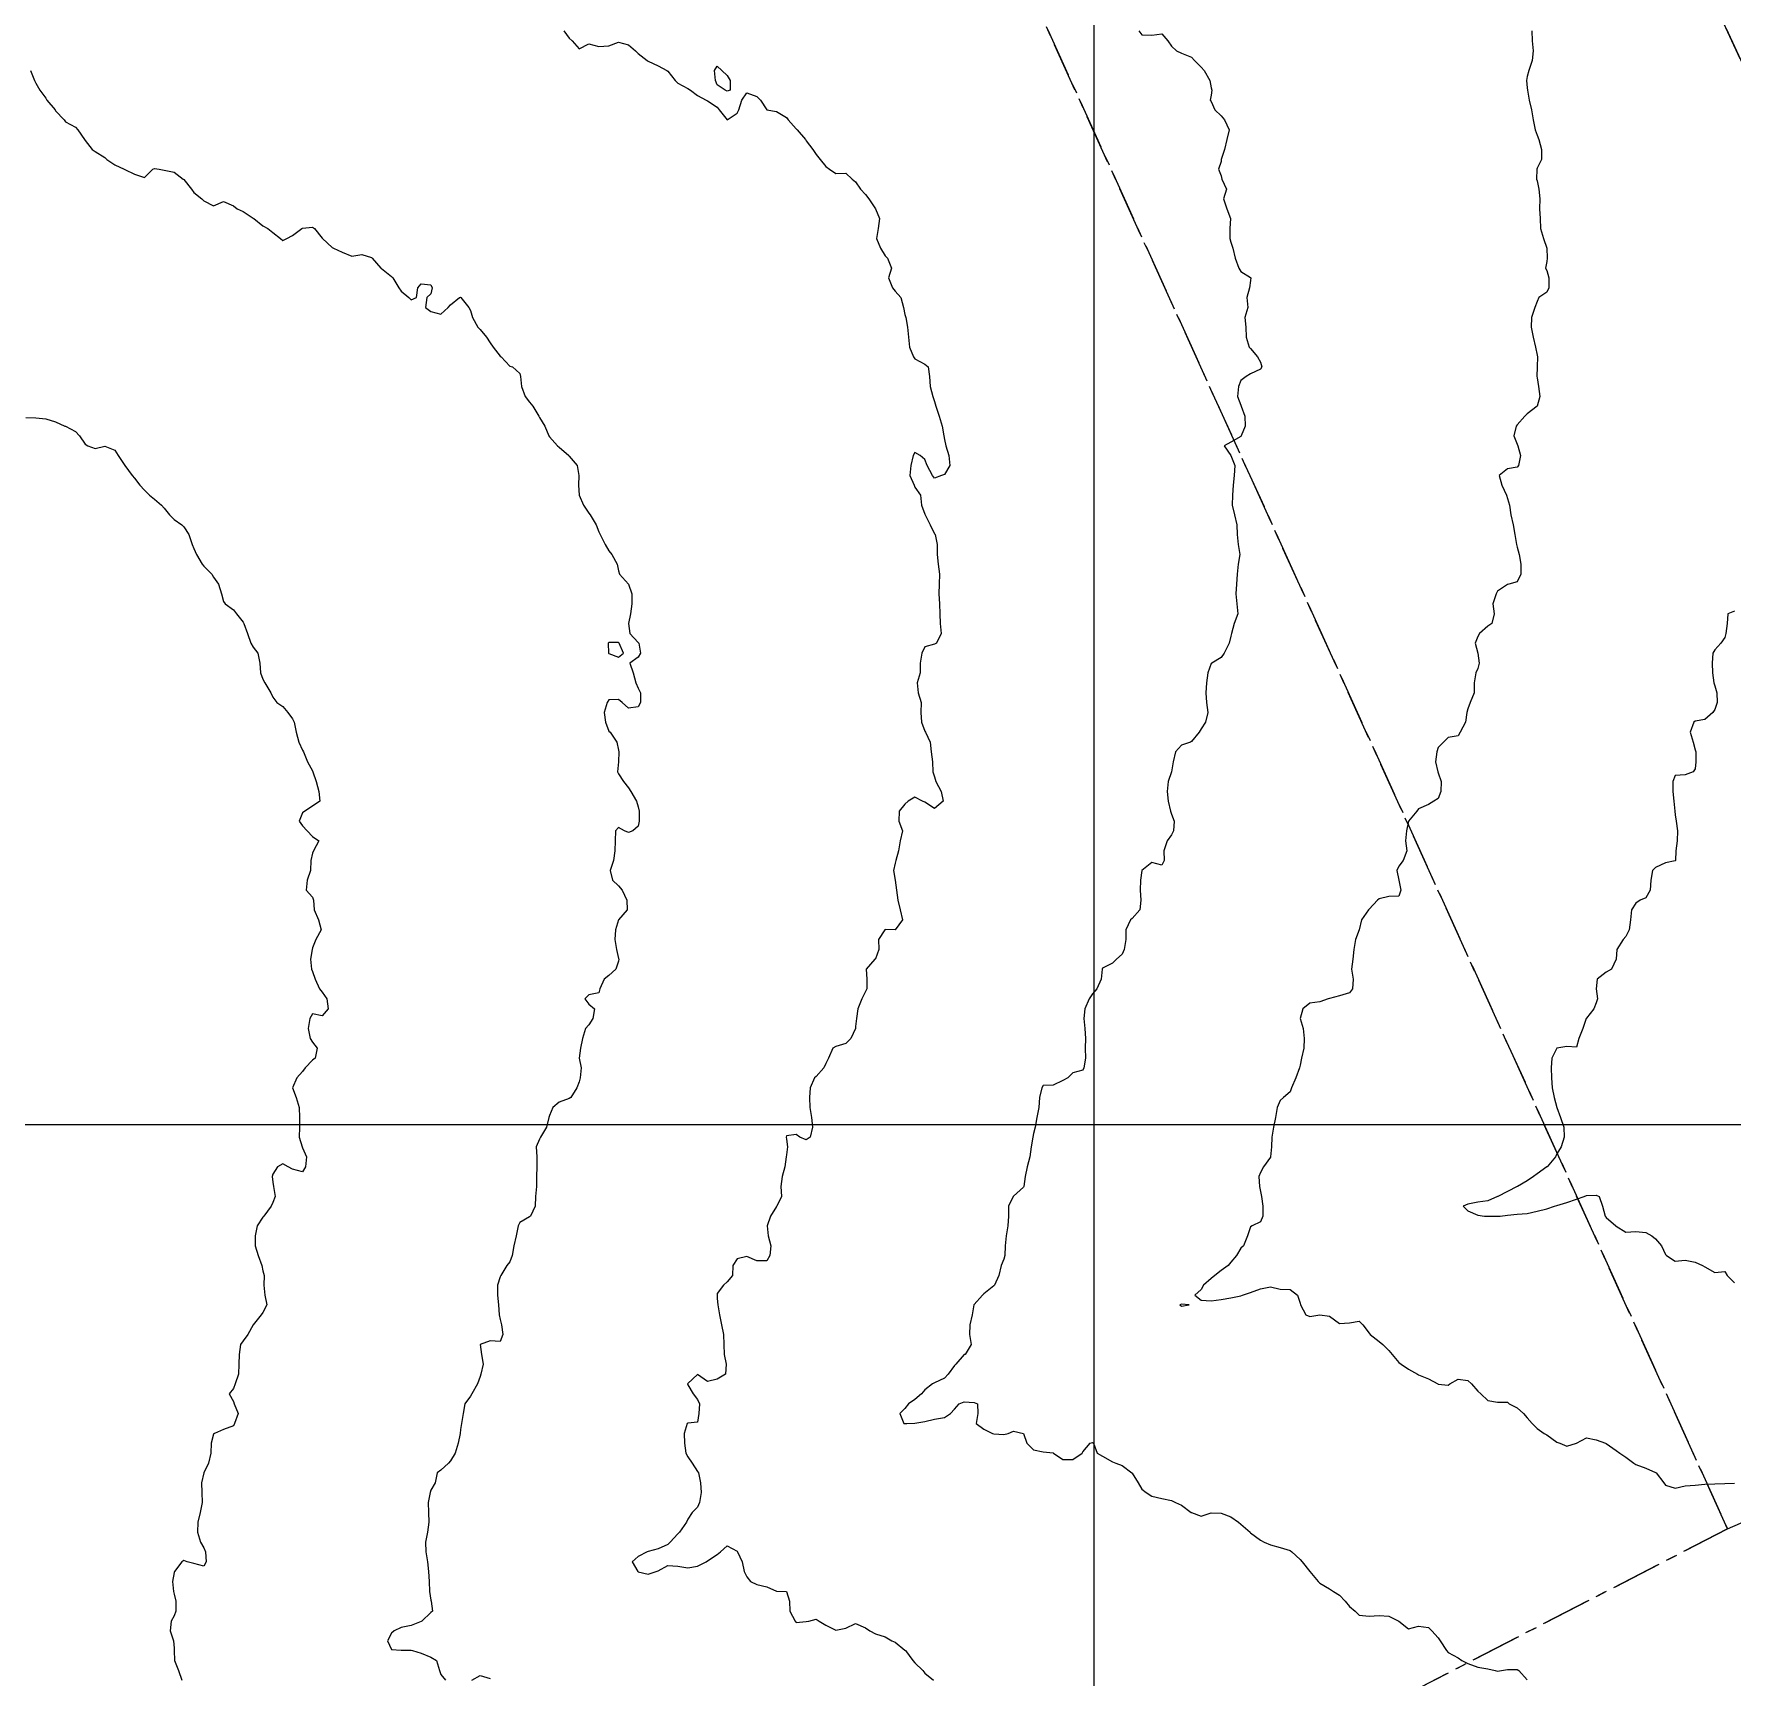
# Model space of a CAD drawing. Header units: centimetres. Extents: x 0 to 642158, y -847 to 649707.
# Drawn here: x 616613.2 to 616699.1, y 620159.4 to 620242.6 of the extents above; entities that cross this region are included whole.
import ezdxf

# ---------------------------------------------------------------- set-up
doc = ezdxf.new("R2010")
doc.units = ezdxf.units.CM
doc.header["$MEASUREMENT"] = 0
doc.linetypes.add('CENTERX2', pattern=[4, 2.5, -0.5, 0.5, -0.5])
doc.layers.add('MEV_grille', color=254, linetype='Continuous', lineweight=9)
doc.layers.add('WAL_topographie 0.5', color=253, linetype='Continuous', lineweight=20)
doc.layers.add('SPW_parcellaire cadastral', color=7, linetype='CENTERX2', lineweight=25, true_color=0xff0542)

# ---------------------------------------------------------------- blocks, each defined once
blk = doc.blocks.new('*U114')
at = {"layer": 'MEV_grille', "transparency": 33554687}
blk.add_lwpolyline([(-1338.461, 0), (1338.461, 0)], dxfattribs=at)
blk = doc.blocks.new('*U115')
at = {"layer": 'MEV_grille', "color": 0, "linetype": 'ByBlock', "lineweight": -2, "transparency": 16777216}
blk.add_blockref('*U114', (0, -2200), dxfattribs=at)
blk = doc.blocks.new('*U112')
at = {"layer": 'MEV_grille', "transparency": 33554687}
blk.add_lwpolyline([(0, 1825.476), (0, -1825.476)], dxfattribs=at)
blk = doc.blocks.new('*U113')
at = {"layer": 'MEV_grille', "color": 0, "linetype": 'ByBlock', "lineweight": -2, "transparency": 16777216}
blk.add_blockref('*U112', (1300, 0), dxfattribs=at)

msp = doc.modelspace()

# ---------------------------------------------------------------- linework, layer by layer
at = {"layer": 'SPW_parcellaire cadastral'}
for points in [[(616698.893, 620166.914), (616615.003, 620123.66), (616602.71, 620145.842), (616594.303, 620161.012), (616586.007, 620175.98), (616569.477, 620205.808), (616568.381, 620206.911), (616520.016, 620255.59), (616502.843, 620272.872), (616618.972, 620342.236), (616665.279, 620279.356), (616651.27, 620271.947), (616698.893, 620166.914)], [(616683.366, 620288.932), (616698.887, 620297.151), (616699.35, 620297.395), (616748.921, 620188.659), (616728.115, 620179.635), (616678.643, 620286.43), (616683.366, 620288.932)], [(616665.279, 620279.356), (616678.643, 620286.43), (616728.115, 620179.635), (616720.653, 620176.395), (616698.893, 620166.914), (616651.27, 620271.947), (616665.279, 620279.356)], [(616722.531, 619984.249), (616699.581, 619971.047), (616677.902, 620010.166), (616646.694, 620066.478), (616620.263, 620114.169), (616615.003, 620123.66), (616698.893, 620166.914), (616720.653, 620176.395), (616798.175, 620038.82), (616771.738, 620018.879), (616757.22, 620008.014), (616722.531, 619984.249)]]:
    msp.add_lwpolyline(points, dxfattribs=at)
at = {"layer": 'WAL_topographie 0.5'}
for points in [[(616639.976, 620242.75), (616640.25, 620242.381), (616640.408, 620242.25), (616640.75, 620241.844), (616641.25, 620242.107), (616641.75, 620241.964), (616642.25, 620242), (616642.75, 620242.187), (616643.25, 620242.053), (616643.607, 620241.75), (616643.75, 620241.607), (616644.204, 620241.25), (616644.25, 620241.215), (616644.75, 620240.983), (616645.187, 620240.75), (616645.25, 620240.714), (616645.611, 620240.25), (616645.75, 620240.103), (616646.25, 620239.838), (616646.387, 620239.75), (616646.75, 620239.492), (616647.191, 620239.25), (616647.25, 620239.222), (616647.75, 620238.897), (616647.839, 620238.75), (616648.25, 620238.25), (616648.75, 620238.592), (616648.847, 620238.75), (616648.988, 620239.25), (616649.25, 620239.617), (616649.75, 620239.438), (616649.938, 620239.25), (616650.25, 620238.75), (616650.25, 620238.75), (616650.75, 620238.671), (616651.25, 620238.364), (616651.331, 620238.25), (616651.75, 620237.802), (616651.795, 620237.75), (616652.209, 620237.25), (616652.25, 620237.192), (616652.588, 620236.75), (616652.75, 620236.5), (616652.954, 620236.25), (616653.25, 620235.887), (616653.438, 620235.75), (616653.75, 620235.542), (616654.25, 620235.544), (616654.584, 620235.25), (616654.75, 620235.111), (616655, 620234.75), (616655.25, 620234.468), (616655.423, 620234.25), (616655.75, 620233.75), (616655.75, 620233.75), (616655.967, 620233.25), (616655.893, 620232.75), (616655.813, 620232.25), (616656.015, 620231.75), (616656.25, 620231.369), (616656.369, 620231.25), (616656.565, 620230.75), (616656.423, 620230.25), (616656.612, 620229.75), (616656.75, 620229.583), (616657.036, 620229.25), (616657.17, 620228.75), (616657.25, 620228.4), (616657.288, 620228.25), (616657.382, 620227.75), (616657.432, 620227.25), (616657.481, 620226.75), (616657.69, 620226.25), (616657.75, 620226.153), (616658.25, 620225.875), (616658.43, 620225.75), (616658.491, 620225.25), (616658.519, 620224.75), (616658.654, 620224.25), (616658.75, 620223.985), (616658.814, 620223.75), (616658.981, 620223.25), (616659.136, 620222.75), (616659.21, 620222.25), (616659.25, 620222.071), (616659.32, 620221.75), (616659.473, 620221.25), (616659.521, 620220.75), (616659.25, 620220.298), (616659.107, 620220.25), (616658.75, 620220.111), (616658.641, 620220.25), (616658.379, 620220.75), (616658.25, 620221.058), (616658.023, 620221.25), (616657.75, 620221.408), (616657.664, 620221.25), (616657.539, 620220.75), (616657.495, 620220.25), (616657.708, 620219.75), (616657.75, 620219.65), (616658.036, 620219.25), (616658.083, 620218.75), (616658.25, 620218.286), (616658.268, 620218.25), (616658.53, 620217.75), (616658.75, 620217.3), (616658.772, 620217.25), (616658.875, 620216.75), (616658.873, 620216.25), (616658.93, 620215.75), (616659.006, 620215.25), (616658.983, 620214.75), (616658.97, 620214.25), (616659.005, 620213.75), (616659.017, 620213.25), (616659.032, 620212.75), (616659.09, 620212.25), (616658.85, 620211.75), (616658.75, 620211.704), (616658.25, 620211.568), (616658.11, 620211.25), (616658.028, 620210.75), (616658.017, 620210.25), (616657.871, 620209.75), (616657.926, 620209.25), (616658.069, 620208.75), (616658.055, 620208.25), (616658.083, 620207.75), (616658.25, 620207.3), (616658.282, 620207.25), (616658.529, 620206.75), (616658.58, 620206.25), (616658.641, 620205.75), (616658.665, 620205.25), (616658.75, 620204.983), (616658.815, 620204.75), (616659.087, 620204.25), (616659.181, 620203.75), (616658.75, 620203.393), (616658.25, 620203.707), (616658.132, 620203.75), (616657.75, 620203.953), (616657.408, 620203.75), (616657.25, 620203.607), (616656.95, 620203.25), (616656.94, 620202.75), (616657.125, 620202.25), (616657.013, 620201.75), (616656.927, 620201.25), (616656.787, 620200.75), (616656.75, 620200.613), (616656.673, 620200.25), (616656.75, 620199.75), (616656.75, 620199.75), (616656.828, 620199.25), (616656.889, 620198.75), (616657.012, 620198.25), (616657.118, 620197.75), (616656.75, 620197.25), (616656.75, 620197.25), (616656.749, 620197.25), (616656.25, 620197.262), (616656.224, 620197.25), (616655.912, 620196.75), (616655.929, 620196.25), (616655.75, 620195.783), (616655.725, 620195.75), (616655.285, 620195.25), (616655.325, 620194.75), (616655.316, 620194.25), (616655.25, 620194.125), (616655.063, 620193.75), (616654.862, 620193.25), (616654.8, 620192.75), (616654.75, 620192.35), (616654.739, 620192.25), (616654.516, 620191.75), (616654.25, 620191.484), (616653.75, 620191.345), (616653.591, 620191.25), (616653.375, 620190.75), (616653.25, 620190.469), (616653.15, 620190.25), (616652.75, 620189.813), (616652.676, 620189.75), (616652.459, 620189.25), (616652.411, 620188.75), (616652.436, 620188.25), (616652.524, 620187.75), (616652.568, 620187.25), (616652.453, 620186.75), (616652.25, 620186.606), (616651.924, 620186.75), (616651.75, 620186.875), (616651.25, 620186.806), (616651.242, 620186.75), (616651.25, 620186.65), (616651.299, 620186.25), (616651.25, 620185.85), (616651.242, 620185.75), (616651.165, 620185.25), (616651.037, 620184.75), (616650.974, 620184.25), (616650.993, 620183.75), (616650.762, 620183.25), (616650.75, 620183.235), (616650.442, 620182.75), (616650.269, 620182.25), (616650.323, 620181.75), (616650.46, 620181.25), (616650.401, 620180.75), (616650.25, 620180.487), (616649.75, 620180.483), (616649.25, 620180.7), (616648.75, 620180.594), (616648.538, 620180.25), (616648.525, 620179.75), (616648.25, 620179.426), (616648.063, 620179.25), (616647.75, 620178.833), (616647.736, 620178.75), (616647.75, 620178.583), (616647.784, 620178.25), (616647.857, 620177.75), (616647.968, 620177.25), (616648.065, 620176.75), (616648.085, 620176.25), (616648.092, 620175.75), (616648.19, 620175.25), (616648.167, 620174.75), (616647.75, 620174.487), (616647.25, 620174.368), (616646.75, 620174.724), (616646.25, 620174.278), (616646.243, 620174.25), (616646.25, 620174.214), (616646.532, 620173.75), (616646.75, 620173.472), (616646.845, 620173.25), (616646.81, 620172.75), (616646.75, 620172.321), (616646.25, 620172.269), (616646.231, 620172.25), (616646.077, 620171.75), (616646.091, 620171.25), (616646.155, 620170.75), (616646.25, 620170.562), (616646.484, 620170.25), (616646.75, 620169.814), (616646.795, 620169.75), (616646.905, 620169.25), (616646.939, 620168.75), (616646.853, 620168.25), (616646.75, 620168.022), (616646.478, 620167.75), (616646.25, 620167.4), (616646.19, 620167.25), (616645.837, 620166.75), (616645.75, 620166.66), (616645.363, 620166.25), (616645.25, 620166.125), (616644.75, 620165.912), (616644.25, 620165.771), (616644.196, 620165.75), (616643.75, 620165.523), (616643.431, 620165.25), (616643.73, 620164.75), (616643.75, 620164.747), (616644.25, 620164.629), (616644.65, 620164.75), (616644.75, 620164.798), (616645.25, 620165.057), (616645.75, 620165.026), (616646.25, 620164.945), (616646.75, 620165.028), (616647.186, 620165.25), (616647.25, 620165.29), (616647.75, 620165.625), (616647.906, 620165.75), (616648.25, 620166.064), (616648.75, 620165.782), (616648.771, 620165.75), (616649.005, 620165.25), (616649.111, 620164.75), (616649.25, 620164.491), (616649.425, 620164.25), (616649.75, 620164.099), (616650.25, 620163.977), (616650.75, 620163.768), (616651.25, 620163.75), (616651.25, 620163.75), (616651.397, 620163.25), (616651.417, 620162.75), (616651.687, 620162.25), (616651.75, 620162.183), (616652.25, 620162.218), (616652.387, 620162.25), (616652.75, 620162.347), (616652.91, 620162.25), (616653.25, 620162.048), (616653.75, 620161.779), (616654.25, 620161.88), (616654.75, 620162.117), (616655.25, 620161.9), (616655.464, 620161.75), (616655.75, 620161.602), (616656.25, 620161.443), (616656.59, 620161.25), (616656.75, 620161.175), (616657.25, 620160.772), (616657.269, 620160.75), (616657.644, 620160.25), (616657.75, 620160.14), (616658.148, 620159.75), (616658.25, 620159.611), (616658.698, 620159.25)], [(616669.083, 620242.75), (616669.25, 620242.562), (616669.75, 620242.542), (616670.25, 620242.607), (616670.562, 620242.25), (616670.75, 620241.977), (616671, 620241.75), (616671.25, 620241.631), (616671.75, 620241.426), (616671.9, 620241.25), (616672.25, 620240.917), (616672.39, 620240.75), (616672.69, 620240.25), (616672.75, 620239.875), (616672.779, 620239.75), (616672.75, 620239.5), (616672.694, 620239.25), (616672.75, 620239.179), (616672.938, 620238.75), (616673.25, 620238.456), (616673.434, 620238.25), (616673.663, 620237.75), (616673.553, 620237.25), (616673.422, 620236.75), (616673.266, 620236.25), (616673.25, 620236.15), (616673.125, 620235.75), (616673.25, 620235.417), (616673.298, 620235.25), (616673.531, 620234.75), (616673.368, 620234.25), (616673.546, 620233.75), (616673.737, 620233.25), (616673.701, 620232.75), (616673.698, 620232.25), (616673.75, 620232.058), (616673.847, 620231.75), (616673.975, 620231.25), (616674.145, 620230.75), (616674.25, 620230.57), (616674.75, 620230.269), (616674.762, 620230.25), (616674.75, 620230.125), (616674.685, 620229.75), (616674.56, 620229.25), (616674.603, 620228.75), (616674.45, 620228.25), (616674.5, 620227.75), (616674.528, 620227.25), (616674.682, 620226.75), (616674.75, 620226.671), (616675.098, 620226.25), (616675.25, 620225.981), (616675.325, 620225.75), (616675.25, 620225.625), (616674.75, 620225.396), (616674.531, 620225.25), (616674.25, 620225.054), (616674.129, 620224.75), (616674.086, 620224.25), (616674.25, 620223.798), (616674.274, 620223.75), (616674.463, 620223.25), (616674.475, 620222.75), (616674.267, 620222.25), (616674.25, 620222.228), (616673.75, 620221.932), (616673.417, 620221.75), (616673.75, 620221.25), (616673.75, 620221.25), (616673.946, 620220.75), (616673.912, 620220.25), (616673.861, 620219.75), (616673.835, 620219.25), (616673.823, 620218.75), (616673.934, 620218.25), (616674.059, 620217.75), (616674.067, 620217.25), (616674.111, 620216.75), (616674.196, 620216.25), (616674.119, 620215.75), (616674.063, 620215.25), (616674.042, 620214.75), (616674.009, 620214.25), (616674.055, 620213.75), (616674.109, 620213.25), (616673.92, 620212.75), (616673.776, 620212.25), (616673.75, 620212.107), (616673.664, 620211.75), (616673.417, 620211.25), (616673.25, 620211.023), (616672.788, 620210.75), (616672.75, 620210.721), (616672.576, 620210.25), (616672.515, 620209.75), (616672.486, 620209.25), (616672.517, 620208.75), (616672.579, 620208.25), (616672.462, 620207.75), (616672.25, 620207.427), (616672.139, 620207.25), (616671.75, 620206.773), (616671.705, 620206.75), (616671.25, 620206.598), (616670.939, 620206.25), (616670.827, 620205.75), (616670.75, 620205.25), (616670.75, 620205.25), (616670.583, 620204.75), (616670.517, 620204.25), (616670.581, 620203.75), (616670.685, 620203.25), (616670.75, 620203.092), (616670.885, 620202.75), (616670.853, 620202.25), (616670.75, 620202.059), (616670.518, 620201.75), (616670.358, 620201.25), (616670.365, 620200.75), (616670.25, 620200.525), (616669.75, 620200.647), (616669.25, 620200.25), (616669.25, 620200.25), (616669.172, 620199.75), (616669.154, 620199.25), (616669.187, 620198.75), (616669.137, 620198.25), (616668.75, 620197.821), (616668.676, 620197.75), (616668.431, 620197.25), (616668.434, 620196.75), (616668.339, 620196.25), (616668.25, 620196.011), (616667.964, 620195.75), (616667.75, 620195.562), (616667.25, 620195.306), (616667.239, 620195.25), (616667.182, 620194.75), (616666.964, 620194.25), (616666.75, 620194), (616666.576, 620193.75), (616666.362, 620193.25), (616666.312, 620192.75), (616666.357, 620192.25), (616666.386, 620191.75), (616666.376, 620191.25), (616666.383, 620190.75), (616666.301, 620190.25), (616666.25, 620190.136), (616665.75, 620190), (616665.49, 620189.75), (616665.25, 620189.62), (616664.75, 620189.387), (616664.25, 620189.359), (616664.174, 620189.25), (616664.053, 620188.75), (616664.027, 620188.25), (616663.925, 620187.75), (616663.838, 620187.25), (616663.75, 620186.932), (616663.719, 620186.75), (616663.635, 620186.25), (616663.568, 620185.75), (616663.433, 620185.25), (616663.328, 620184.75), (616663.269, 620184.25), (616663.25, 620184.217), (616662.75, 620183.764), (616662.731, 620183.75), (616662.5, 620183.25), (616662.49, 620182.75), (616662.45, 620182.25), (616662.372, 620181.75), (616662.318, 620181.25), (616662.306, 620180.75), (616662.25, 620180.568), (616662.125, 620180.25), (616662, 620179.75), (616661.778, 620179.25), (616661.75, 620179.221), (616661.25, 620178.813), (616661.167, 620178.75), (616660.75, 620178.281), (616660.73, 620178.25), (616660.659, 620177.75), (616660.53, 620177.25), (616660.521, 620176.75), (616660.595, 620176.25), (616660.296, 620175.75), (616660.25, 620175.735), (616659.832, 620175.25), (616659.75, 620175.181), (616659.436, 620174.75), (616659.25, 620174.55), (616658.75, 620174.305), (616658.65, 620174.25), (616658.25, 620173.951), (616658.082, 620173.75), (616657.75, 620173.465), (616657.433, 620173.25), (616657.25, 620173.004), (616656.983, 620172.75), (616657.194, 620172.25), (616657.25, 620172.244), (616657.35, 620172.25), (616657.75, 620172.274), (616658.25, 620172.346), (616658.75, 620172.469), (616659.25, 620172.555), (616659.562, 620172.75), (616659.75, 620172.971), (616659.988, 620173.25), (616660.25, 620173.343), (616660.75, 620173.31), (616660.917, 620173.25), (616660.944, 620172.75), (616660.855, 620172.25), (616661.25, 620171.962), (616661.69, 620171.75), (616661.75, 620171.729), (616662.25, 620171.686), (616662.469, 620171.75), (616662.75, 620171.865), (616663.25, 620171.75), (616663.25, 620171.75), (616663.421, 620171.25), (616663.75, 620170.912), (616664.25, 620170.823), (616664.75, 620170.771), (616664.778, 620170.75), (616665.25, 620170.435), (616665.75, 620170.43), (616666.221, 620170.75), (616666.25, 620170.821), (616666.625, 620171.25), (616666.75, 620171.285), (616666.787, 620171.25), (616666.985, 620170.75), (616667.25, 620170.595), (616667.75, 620170.304), (616667.932, 620170.25), (616668.25, 620170.129), (616668.728, 620169.75), (616668.75, 620169.728), (616669.064, 620169.25), (616669.25, 620168.925), (616669.469, 620168.75), (616669.75, 620168.57), (616670.25, 620168.45), (616670.75, 620168.35), (616670.945, 620168.25), (616671.25, 620168.119), (616671.734, 620167.75), (616671.75, 620167.737), (616672.25, 620167.557), (616672.75, 620167.724), (616673.25, 620167.705), (616673.75, 620167.52), (616674.136, 620167.25), (616674.25, 620167.161), (616674.724, 620166.75), (616674.75, 620166.71), (616675.25, 620166.338), (616675.438, 620166.25), (616675.75, 620166.103), (616676.25, 620165.966), (616676.75, 620165.815), (616676.842, 620165.75), (616677.25, 620165.362), (616677.365, 620165.25), (616677.75, 620164.75), (616677.75, 620164.75), (616678.161, 620164.25), (616678.25, 620164.169), (616678.75, 620163.885), (616678.945, 620163.75), (616679.25, 620163.554), (616679.533, 620163.25), (616679.75, 620162.99), (616680.036, 620162.75), (616680.25, 620162.554), (616680.75, 620162.488), (616681.25, 620162.533), (616681.75, 620162.489), (616682.25, 620162.25), (616682.25, 620162.25), (616682.75, 620161.85), (616683.25, 620161.987), (616683.75, 620161.926), (616683.926, 620161.75), (616684.25, 620161.395), (616684.35, 620161.25), (616684.674, 620160.75), (616684.75, 620160.654), (616685.25, 620160.379), (616685.441, 620160.25), (616685.75, 620160.099), (616686.25, 620159.921), (616686.75, 620159.831), (616687.125, 620159.75), (616687.25, 620159.713), (616687.45, 620159.75), (616687.75, 620159.797), (616688.25, 620159.792), (616688.329, 620159.75), (616688.75, 620159.279)], [(616688.988, 620242.75), (616689, 620242.25), (616689.046, 620241.75), (616689.009, 620241.25), (616688.833, 620240.75), (616688.75, 620240.438), (616688.722, 620240.25), (616688.75, 620239.875), (616688.763, 620239.75), (616688.855, 620239.25), (616688.961, 620238.75), (616689.053, 620238.25), (616689.159, 620237.75), (616689.25, 620237.478), (616689.333, 620237.25), (616689.47, 620236.75), (616689.472, 620236.25), (616689.25, 620235.806), (616689.237, 620235.75), (616689.229, 620235.25), (616689.25, 620235.159), (616689.342, 620234.75), (616689.393, 620234.25), (616689.371, 620233.75), (616689.4, 620233.25), (616689.417, 620232.75), (616689.577, 620232.25), (616689.75, 620231.75), (616689.75, 620231.75), (616689.759, 620231.25), (616689.75, 620231.083), (616689.673, 620230.75), (616689.75, 620230.625), (616689.844, 620230.25), (616689.853, 620229.75), (616689.75, 620229.531), (616689.341, 620229.25), (616689.25, 620229.05), (616689.135, 620228.75), (616688.969, 620228.25), (616688.954, 620227.75), (616689.047, 620227.25), (616689.171, 620226.75), (616689.25, 620226.341), (616689.27, 620226.25), (616689.25, 620225.75), (616689.25, 620225.749), (616689.238, 620225.25), (616689.25, 620225.194), (616689.324, 620224.75), (616689.386, 620224.25), (616689.25, 620223.75), (616689.25, 620223.75), (616688.75, 620223.375), (616688.625, 620223.25), (616688.25, 620222.813), (616688.2, 620222.75), (616688.083, 620222.25), (616688.25, 620221.827), (616688.282, 620221.75), (616688.413, 620221.25), (616688.317, 620220.75), (616688.25, 620220.659), (616687.75, 620220.579), (616687.339, 620220.25), (616687.46, 620219.75), (616687.702, 620219.25), (616687.75, 620219.073), (616687.862, 620218.75), (616687.923, 620218.25), (616688.039, 620217.75), (616688.125, 620217.25), (616688.211, 620216.75), (616688.25, 620216.625), (616688.343, 620216.25), (616688.421, 620215.75), (616688.435, 620215.25), (616688.25, 620214.865), (616687.821, 620214.75), (616687.75, 620214.73), (616687.25, 620214.382), (616687.176, 620214.25), (616687.017, 620213.75), (616687.08, 620213.25), (616686.957, 620212.75), (616686.75, 620212.62), (616686.335, 620212.25), (616686.25, 620212.091), (616686.116, 620211.75), (616686.25, 620211.25), (616686.25, 620211.25), (616686.315, 620210.75), (616686.25, 620210.481), (616686.15, 620210.25), (616686.065, 620209.75), (616686.063, 620209.25), (616685.864, 620208.75), (616685.75, 620208.438), (616685.694, 620208.25), (616685.636, 620207.75), (616685.354, 620207.25), (616685.25, 620207.058), (616684.75, 620206.981), (616684.51, 620206.75), (616684.25, 620206.467), (616684.174, 620206.25), (616684.105, 620205.75), (616684.227, 620205.25), (616684.25, 620205.187), (616684.396, 620204.75), (616684.381, 620204.25), (616684.25, 620203.896), (616684.031, 620203.75), (616683.75, 620203.595), (616683.25, 620203.361), (616683.163, 620203.25), (616682.75, 620202.75), (616682.75, 620202.75), (616682.643, 620202.25), (616682.597, 620201.75), (616682.662, 620201.25), (616682.479, 620200.75), (616682.25, 620200.46), (616682.159, 620200.25), (616682.25, 620199.75), (616682.25, 620199.75), (616682.35, 620199.25), (616682.25, 620198.942), (616681.75, 620198.924), (616681.25, 620198.821), (616681.179, 620198.75), (616680.75, 620198.288), (616680.714, 620198.25), (616680.368, 620197.75), (616680.25, 620197.25), (616680.25, 620197.25), (616680.064, 620196.75), (616679.973, 620196.25), (616679.927, 620195.75), (616679.857, 620195.25), (616679.938, 620194.75), (616679.903, 620194.25), (616679.75, 620194.046), (616679.25, 620193.904), (616678.75, 620193.772), (616678.667, 620193.75), (616678.25, 620193.603), (616677.75, 620193.528), (616677.393, 620193.25), (616677.25, 620192.75), (616677.405, 620192.25), (616677.467, 620191.75), (616677.441, 620191.25), (616677.326, 620190.75), (616677.25, 620190.4), (616677.217, 620190.25), (616677.042, 620189.75), (616676.825, 620189.25), (616676.75, 620189.036), (616676.416, 620188.75), (616676.25, 620188.596), (616676.089, 620188.25), (616676.005, 620187.75), (616675.911, 620187.25), (616675.824, 620186.75), (616675.806, 620186.25), (616675.761, 620185.75), (616675.75, 620185.731), (616675.393, 620185.25), (616675.25, 620184.956), (616675.17, 620184.75), (616675.203, 620184.25), (616675.25, 620184), (616675.3, 620183.75), (616675.368, 620183.25), (616675.367, 620182.75), (616675.25, 620182.458), (616674.833, 620182.25), (616674.75, 620182.2), (616674.589, 620181.75), (616674.393, 620181.25), (616674.25, 620181.123), (616674.032, 620180.75), (616673.75, 620180.423), (616673.609, 620180.25), (616673.25, 620179.989), (616672.94, 620179.75), (616672.75, 620179.595), (616672.366, 620179.25), (616672.25, 620179.029), (616671.917, 620178.75), (616672.25, 620178.5), (616672.75, 620178.462), (616673.25, 620178.529), (616673.75, 620178.613), (616674.25, 620178.715), (616674.343, 620178.75), (616674.75, 620178.886), (616675.25, 620179.071), (616675.75, 620179.17), (616676.25, 620179.05), (616676.75, 620179.036), (616677.125, 620178.75), (616677.25, 620178.35), (616677.269, 620178.25), (616677.544, 620177.75), (616677.75, 620177.662), (616678.25, 620177.75), (616678.25, 620177.75), (616678.25, 620177.75), (616678.75, 620177.676), (616679.25, 620177.313), (616679.75, 620177.353), (616680.25, 620177.429), (616680.429, 620177.25), (616680.75, 620176.819), (616680.794, 620176.75), (616681.25, 620176.4), (616681.446, 620176.25), (616681.75, 620175.939), (616681.91, 620175.75), (616682.25, 620175.341), (616682.375, 620175.25), (616682.75, 620175), (616683.194, 620174.75), (616683.25, 620174.715), (616683.75, 620174.506), (616684.228, 620174.25), (616684.25, 620174.239), (616684.75, 620174.183), (616684.827, 620174.25), (616685.25, 620174.5), (616685.75, 620174.42), (616685.929, 620174.25), (616686.25, 620173.895), (616686.412, 620173.75), (616686.75, 620173.421), (616687.25, 620173.324), (616687.75, 620173.333), (616687.846, 620173.25), (616688.25, 620173.036), (616688.561, 620172.75), (616688.75, 620172.543), (616688.995, 620172.25), (616689.25, 620172.005), (616689.611, 620171.75), (616689.75, 620171.671), (616690.25, 620171.308), (616690.397, 620171.25), (616690.75, 620171.096), (616691.25, 620171.25), (616691.25, 620171.25), (616691.75, 620171.531), (616692.25, 620171.421), (616692.714, 620171.25), (616692.75, 620171.24), (616693.25, 620170.875), (616693.444, 620170.75), (616693.75, 620170.538), (616694.155, 620170.25), (616694.25, 620170.181), (616694.75, 620169.991), (616695.25, 620169.777), (616695.284, 620169.75), (616695.667, 620169.25), (616695.75, 620169.125), (616696.25, 620168.974), (616696.75, 620169.102), (616697.25, 620169.122), (616697.75, 620169.185), (616698.25, 620169.203), (616698.75, 620169.207), (616699.25, 620169.222)], [(616648.393, 620239.75), (616648.25, 620239.708), (616648.15, 620239.75), (616647.75, 620240.016), (616647.658, 620240.25), (616647.6, 620240.75), (616647.75, 620240.964), (616647.975, 620240.75), (616648.25, 620240.5), (616648.395, 620240.25), (616648.393, 620239.75)], [(616612.975, 620240.75), (616613.185, 620240.25), (616613.25, 620240.113), (616613.45, 620239.75), (616613.75, 620239.35), (616613.802, 620239.25), (616614.227, 620238.75), (616614.25, 620238.715), (616614.685, 620238.25), (616614.75, 620238.145), (616615.25, 620237.875), (616615.375, 620237.75), (616615.717, 620237.25), (616615.75, 620237.208), (616616.094, 620236.75), (616616.25, 620236.646), (616616.75, 620236.341), (616616.845, 620236.25), (616617.25, 620235.976), (616617.717, 620235.75), (616617.75, 620235.739), (616618.25, 620235.508), (616618.75, 620235.333), (616619.167, 620235.75), (616619.25, 620235.788), (616619.5, 620235.75), (616619.75, 620235.704), (616620.25, 620235.605), (616620.715, 620235.25), (616620.75, 620235.223), (616621.122, 620234.75), (616621.25, 620234.574), (616621.657, 620234.25), (616621.75, 620234.146), (616622.25, 620233.893), (616622.75, 620234.117), (616623.25, 620233.906), (616623.45, 620233.75), (616623.75, 620233.608), (616624.25, 620233.276), (616624.29, 620233.25), (616624.75, 620232.878), (616625, 620232.75), (616625.25, 620232.556), (616625.63, 620232.25), (616625.75, 620232.139), (616625.95, 620232.25), (616626.25, 620232.391), (616626.71, 620232.75), (616626.75, 620232.768), (616627.25, 620232.823), (616627.359, 620232.75), (616627.75, 620232.269), (616627.766, 620232.25), (616628.25, 620231.781), (616628.327, 620231.75), (616628.75, 620231.546), (616629.25, 620231.35), (616629.75, 620231.435), (616630.25, 620231.281), (616630.285, 620231.25), (616630.722, 620230.75), (616630.75, 620230.733), (616631.25, 620230.315), (616631.315, 620230.25), (616631.632, 620229.75), (616631.75, 620229.576), (616632.125, 620229.25), (616632.25, 620229.146), (616632.528, 620229.25), (616632.591, 620229.75), (616632.75, 620229.956), (616633.25, 620229.897), (616633.316, 620229.75), (616633.25, 620229.438), (616633.036, 620229.25), (616632.969, 620228.75), (616633.25, 620228.546), (616633.75, 620228.411), (616634.125, 620228.75), (616634.25, 620228.88), (616634.704, 620229.25), (616634.75, 620229.273), (616634.771, 620229.25), (616635.169, 620228.75), (616635.25, 620228.592), (616635.364, 620228.25), (616635.632, 620227.75), (616635.75, 620227.63), (616636.061, 620227.25), (616636.25, 620226.963), (616636.407, 620226.75), (616636.75, 620226.288), (616636.804, 620226.25), (616637.25, 620225.787), (616637.375, 620225.75), (616637.75, 620225.417), (616637.794, 620225.25), (616637.844, 620224.75), (616638.028, 620224.25), (616638.25, 620223.95), (616638.413, 620223.75), (616638.721, 620223.25), (616638.75, 620223.175), (616639.024, 620222.75), (616639.226, 620222.25), (616639.25, 620222.197), (616639.655, 620221.75), (616639.75, 620221.681), (616640.231, 620221.25), (616640.25, 620221.232), (616640.659, 620220.75), (616640.738, 620220.25), (616640.721, 620219.75), (616640.75, 620219.25), (616640.75, 620219.25), (616640.969, 620218.75), (616641.25, 620218.341), (616641.311, 620218.25), (616641.625, 620217.75), (616641.75, 620217.4), (616641.82, 620217.25), (616642.076, 620216.75), (616642.25, 620216.43), (616642.417, 620216.25), (616642.676, 620215.75), (616642.75, 620215.417), (616642.8, 620215.25), (616643.25, 620214.75), (616643.25, 620214.75), (616643.425, 620214.25), (616643.426, 620213.75), (616643.35, 620213.25), (616643.25, 620212.75), (616643.313, 620212.25), (616643.75, 620211.794), (616643.782, 620211.75), (616643.861, 620211.25), (616643.75, 620211.05), (616643.321, 620210.75), (616643.49, 620210.25), (616643.629, 620209.75), (616643.75, 620209.484), (616643.856, 620209.25), (616643.865, 620208.75), (616643.75, 620208.536), (616643.25, 620208.461), (616642.927, 620208.75), (616642.75, 620208.908), (616642.25, 620208.883), (616642.179, 620208.75), (616642.023, 620208.25), (616642.083, 620207.75), (616642.25, 620207.309), (616642.321, 620207.25), (616642.661, 620206.75), (616642.75, 620206.333), (616642.771, 620206.25), (616642.75, 620205.75), (616642.75, 620205.75), (616642.696, 620205.25), (616642.75, 620205.139), (616643.006, 620204.75), (616643.25, 620204.427), (616643.372, 620204.25), (616643.652, 620203.75), (616643.75, 620203.469), (616643.798, 620203.25), (616643.793, 620202.75), (616643.75, 620202.5), (616643.477, 620202.25), (616643.25, 620202.172), (616643.058, 620202.25), (616642.75, 620202.432), (616642.602, 620202.25), (616642.583, 620201.75), (616642.565, 620201.25), (616642.5, 620200.75), (616642.33, 620200.25), (616642.444, 620199.75), (616642.75, 620199.468), (616642.935, 620199.25), (616643.162, 620198.75), (616643.194, 620198.25), (616642.75, 620197.75), (616642.75, 620197.75), (616642.602, 620197.25), (616642.564, 620196.75), (616642.642, 620196.25), (616642.75, 620195.792), (616642.768, 620195.75), (616642.75, 620195.65), (616642.607, 620195.25), (616642.25, 620194.938), (616642.019, 620194.75), (616641.809, 620194.25), (616641.75, 620194.05), (616641.25, 620193.95), (616641.036, 620193.75), (616641.25, 620193.477), (616641.528, 620193.25), (616641.44, 620192.75), (616641.25, 620192.427), (616641.083, 620192.25), (616640.929, 620191.75), (616640.827, 620191.25), (616640.75, 620190.75), (616640.85, 620190.25), (616640.81, 620189.75), (616640.75, 620189.542), (616640.644, 620189.25), (616640.327, 620188.75), (616640.25, 620188.702), (616639.75, 620188.517), (616639.43, 620188.25), (616639.25, 620187.841), (616639.227, 620187.75), (616639.096, 620187.25), (616638.803, 620186.75), (616638.75, 620186.645), (616638.58, 620186.25), (616638.606, 620185.75), (616638.612, 620185.25), (616638.595, 620184.75), (616638.59, 620184.25), (616638.548, 620183.75), (616638.534, 620183.25), (616638.288, 620182.75), (616638.25, 620182.721), (616637.75, 620182.427), (616637.669, 620182.25), (616637.56, 620181.75), (616637.45, 620181.25), (616637.366, 620180.75), (616637.25, 620180.438), (616637.092, 620180.25), (616636.788, 620179.75), (616636.75, 620179.679), (616636.63, 620179.25), (616636.623, 620178.75), (616636.672, 620178.25), (616636.7, 620177.75), (616636.75, 620177.519), (616636.819, 620177.25), (616636.896, 620176.75), (616636.75, 620176.397), (616636.25, 620176.435), (616635.75, 620176.25), (616635.813, 620175.75), (616635.895, 620175.25), (616635.784, 620174.75), (616635.75, 620174.635), (616635.603, 620174.25), (616635.326, 620173.75), (616635.25, 620173.636), (616634.976, 620173.25), (616634.89, 620172.75), (616634.8, 620172.25), (616634.75, 620171.938), (616634.729, 620171.75), (616634.628, 620171.25), (616634.477, 620170.75), (616634.25, 620170.365), (616634.143, 620170.25), (616633.75, 620169.883), (616633.568, 620169.75), (616633.47, 620169.25), (616633.25, 620168.883), (616633.221, 620168.75), (616633.112, 620168.25), (616633.125, 620167.75), (616633.14, 620167.25), (616633.083, 620166.75), (616632.98, 620166.25), (616632.992, 620165.75), (616633.076, 620165.25), (616633.131, 620164.75), (616633.168, 620164.25), (616633.172, 620163.75), (616633.25, 620163.312), (616633.268, 620163.25), (616633.335, 620162.75), (616633.25, 620162.686), (616632.785, 620162.25), (616632.75, 620162.228), (616632.25, 620162.027), (616631.75, 620161.93), (616631.385, 620161.75), (616631.25, 620161.63), (616631.047, 620161.25), (616631.25, 620160.814), (616631.75, 620160.778), (616632.25, 620160.777), (616632.326, 620160.75), (616632.75, 620160.614), (616633.25, 620160.426), (616633.533, 620160.25), (616633.693, 620159.75), (616633.75, 620159.544), (616633.988, 620159.25)], [(616612.75, 620223.183), (616613.25, 620223.168), (616613.75, 620223.122), (616614.25, 620222.966), (616614.721, 620222.75), (616614.75, 620222.736), (616615.25, 620222.481), (616615.464, 620222.25), (616615.75, 620221.829), (616615.875, 620221.75), (616616.25, 620221.614), (616616.75, 620221.733), (616617.25, 620221.525), (616617.417, 620221.25), (616617.75, 620220.75), (616617.75, 620220.75), (616618.133, 620220.25), (616618.25, 620220.11), (616618.523, 620219.75), (616618.75, 620219.5), (616619, 620219.25), (616619.25, 620219.047), (616619.605, 620218.75), (616619.75, 620218.583), (616620.015, 620218.25), (616620.25, 620218.015), (616620.641, 620217.75), (616620.75, 620217.646), (616621, 620217.25), (616621.17, 620216.75), (616621.25, 620216.555), (616621.378, 620216.25), (616621.67, 620215.75), (616621.75, 620215.65), (616622.16, 620215.25), (616622.25, 620215.098), (616622.5, 620214.75), (616622.647, 620214.25), (616622.75, 620213.861), (616622.833, 620213.75), (616623.25, 620213.438), (616623.4, 620213.25), (616623.75, 620212.813), (616623.786, 620212.75), (616623.973, 620212.25), (616624.139, 620211.75), (616624.25, 620211.556), (616624.488, 620211.25), (616624.594, 620210.75), (616624.622, 620210.25), (616624.75, 620209.927), (616624.847, 620209.75), (616625.153, 620209.25), (616625.25, 620209.016), (616625.45, 620208.75), (616625.75, 620208.543), (616626.007, 620208.25), (616626.25, 620207.93), (616626.325, 620207.75), (616626.423, 620207.25), (616626.571, 620206.75), (616626.75, 620206.338), (616626.792, 620206.25), (616627.006, 620205.75), (616627.25, 620205.292), (616627.269, 620205.25), (616627.442, 620204.75), (616627.577, 620204.25), (616627.625, 620203.75), (616627.25, 620203.5), (616626.875, 620203.25), (616626.75, 620203.159), (616626.583, 620202.75), (616626.75, 620202.513), (616626.988, 620202.25), (616627.25, 620201.961), (616627.583, 620201.75), (616627.309, 620201.25), (616627.25, 620201.125), (616627.164, 620200.75), (616627.156, 620200.25), (616626.989, 620199.75), (616626.932, 620199.25), (616627.25, 620198.9), (616627.315, 620198.75), (616627.346, 620198.25), (616627.559, 620197.75), (616627.7, 620197.25), (616627.429, 620196.75), (616627.25, 620196.333), (616627.231, 620196.25), (616627.152, 620195.75), (616627.209, 620195.25), (616627.25, 620195.135), (616627.397, 620194.75), (616627.61, 620194.25), (616627.75, 620194.091), (616627.984, 620193.75), (616628.054, 620193.25), (616627.75, 620192.882), (616627.25, 620192.989), (616627.116, 620192.75), (616627.032, 620192.25), (616627.141, 620191.75), (616627.25, 620191.558), (616627.485, 620191.25), (616627.389, 620190.75), (616627.25, 620190.646), (616626.885, 620190.25), (616626.75, 620190.066), (616626.464, 620189.75), (616626.25, 620189.25), (616626.435, 620188.75), (616626.579, 620188.25), (616626.604, 620187.75), (616626.603, 620187.25), (616626.58, 620186.75), (616626.729, 620186.25), (616626.75, 620186.21), (616626.948, 620185.75), (616626.908, 620185.25), (616626.75, 620184.989), (616626.25, 620185.134), (616626.032, 620185.25), (616625.75, 620185.394), (616625.49, 620185.25), (616625.25, 620184.875), (616625.211, 620184.75), (616625.25, 620184.464), (616625.287, 620184.25), (616625.361, 620183.75), (616625.25, 620183.442), (616625.167, 620183.25), (616624.788, 620182.75), (616624.75, 620182.7), (616624.46, 620182.25), (616624.352, 620181.75), (616624.357, 620181.25), (616624.5, 620180.75), (616624.691, 620180.25), (616624.75, 620179.983), (616624.805, 620179.75), (616624.792, 620179.25), (616624.844, 620178.75), (616624.947, 620178.25), (616624.75, 620177.875), (616624.65, 620177.75), (616624.25, 620177.25), (616624.25, 620177.25), (616623.975, 620176.75), (616623.75, 620176.429), (616623.603, 620176.25), (616623.538, 620175.75), (616623.534, 620175.25), (616623.51, 620174.75), (616623.346, 620174.25), (616623.25, 620174.025), (616623.038, 620173.75), (616623.25, 620173.357), (616623.292, 620173.25), (616623.492, 620172.75), (616623.315, 620172.25), (616623.25, 620172.139), (616622.75, 620171.954), (616622.292, 620171.75), (616622.25, 620171.714), (616622.13, 620171.25), (616622.11, 620170.75), (616621.987, 620170.25), (616621.75, 620169.75), (616621.75, 620169.75), (616621.633, 620169.25), (616621.655, 620168.75), (616621.667, 620168.25), (616621.564, 620167.75), (616621.445, 620167.25), (616621.432, 620166.75), (616621.588, 620166.25), (616621.75, 620165.954), (616621.844, 620165.75), (616621.866, 620165.25), (616621.75, 620165.023), (616621.25, 620165.164), (616620.917, 620165.25), (616620.75, 620165.306), (616620.643, 620165.25), (616620.265, 620164.75), (616620.25, 620164.7), (616620.17, 620164.25), (616620.212, 620163.75), (616620.25, 620163.607), (616620.339, 620163.25), (616620.335, 620162.75), (616620.25, 620162.515), (616620.095, 620162.25), (616620.053, 620161.75), (616620.216, 620161.25), (616620.25, 620160.875), (616620.258, 620160.75), (616620.277, 620160.25), (616620.475, 620159.75), (616620.642, 620159.25)], [(616699.25, 620213.375), (616698.904, 620213.25), (616698.882, 620212.75), (616698.814, 620212.25), (616698.75, 620212.036), (616698.56, 620211.75), (616698.25, 620211.425), (616698.144, 620211.25), (616698.113, 620210.75), (616698.134, 620210.25), (616698.201, 620209.75), (616698.25, 620209.596), (616698.355, 620209.25), (616698.372, 620208.75), (616698.25, 620208.397), (616698.157, 620208.25), (616697.75, 620207.895), (616697.25, 620207.807), (616697.182, 620207.75), (616697.01, 620207.25), (616697.147, 620206.75), (616697.25, 620206.35), (616697.288, 620206.25), (616697.296, 620205.75), (616697.25, 620205.393), (616697.159, 620205.25), (616696.75, 620205.089), (616696.25, 620205.063), (616696.128, 620204.75), (616696.123, 620204.25), (616696.171, 620203.75), (616696.23, 620203.25), (616696.25, 620203.062), (616696.285, 620202.75), (616696.359, 620202.25), (616696.338, 620201.75), (616696.277, 620201.25), (616696.261, 620200.75), (616696.25, 620200.73), (616695.75, 620200.636), (616695.25, 620200.407), (616695.093, 620200.25), (616695.018, 620199.75), (616694.984, 620199.25), (616694.75, 620198.857), (616694.477, 620198.75), (616694.25, 620198.594), (616694.03, 620198.25), (616693.977, 620197.75), (616693.909, 620197.25), (616693.75, 620196.908), (616693.614, 620196.75), (616693.286, 620196.25), (616693.25, 620195.75), (616693.25, 620195.75), (616693.023, 620195.25), (616692.75, 620195.092), (616692.286, 620194.75), (616692.25, 620194.25), (616692.315, 620193.75), (616692.25, 620193.55), (616692.13, 620193.25), (616691.75, 620192.775), (616691.738, 620192.75), (616691.567, 620192.25), (616691.372, 620191.75), (616691.25, 620191.3), (616690.75, 620191.345), (616690.25, 620191.25), (616690.25, 620191.25), (616689.994, 620190.75), (616689.963, 620190.25), (616689.986, 620189.75), (616690.016, 620189.25), (616690.116, 620188.75), (616690.25, 620188.25), (616690.25, 620188.25), (616690.434, 620187.75), (616690.611, 620187.25), (616690.615, 620186.75), (616690.463, 620186.25), (616690.25, 620185.901), (616690.187, 620185.75), (616689.755, 620185.25), (616689.75, 620185.245), (616689.25, 620184.884), (616689.073, 620184.75), (616688.75, 620184.538), (616688.259, 620184.25), (616688.25, 620184.246), (616687.75, 620184.002), (616687.267, 620183.75), (616687.25, 620183.739), (616686.75, 620183.522), (616686.25, 620183.45), (616685.75, 620183.346), (616685.506, 620183.25), (616685.75, 620183.021), (616686.25, 620182.8), (616686.584, 620182.75), (616686.75, 620182.743), (616687.25, 620182.739), (616687.383, 620182.75), (616687.75, 620182.799), (616688.25, 620182.846), (616688.75, 620182.887), (616689.25, 620183.004), (616689.75, 620183.118), (616690.139, 620183.25), (616690.25, 620183.285), (616690.75, 620183.441), (616691.25, 620183.615), (616691.635, 620183.75), (616691.75, 620183.788), (616692.25, 620183.811), (616692.393, 620183.75), (616692.558, 620183.25), (616692.69, 620182.75), (616692.75, 620182.687), (616693.236, 620182.25), (616693.25, 620182.236), (616693.75, 620181.942), (616694.25, 620181.975), (616694.75, 620181.923), (616695.06, 620181.75), (616695.25, 620181.593), (616695.543, 620181.25), (616695.75, 620180.803), (616695.806, 620180.75), (616696.25, 620180.474), (616696.75, 620180.52), (616697.25, 620180.417), (616697.62, 620180.25), (616697.75, 620180.184), (616698.25, 620179.895), (616698.75, 620179.95), (616698.875, 620179.75), (616699.25, 620179.375)], [(616642.75, 620211.05), (616643, 620211.25), (616642.788, 620211.75), (616642.75, 620211.783), (616642.25, 620211.794), (616642.23, 620211.75), (616642.241, 620211.25), (616642.25, 620211.228), (616642.75, 620211.05)], [(616671.25, 620178.197), (616671.639, 620178.25), (616671.25, 620178.293), (616671.162, 620178.25), (616671.25, 620178.197)], [(616635.324, 620159.25), (616635.75, 620159.496), (616636.25, 620159.337)]]:
    msp.add_lwpolyline(points, dxfattribs=at)

# ---------------------------------------------------------------- block references
at = {"layer": 'MEV_grille', "transparency": 33554687}
for name, p in [('*U113', (615366.814, 620593.644)), ('*U115', (616669.481, 622387.381))]:
    msp.add_blockref(name, p, dxfattribs=at)

doc.saveas('drawing.dxf')
